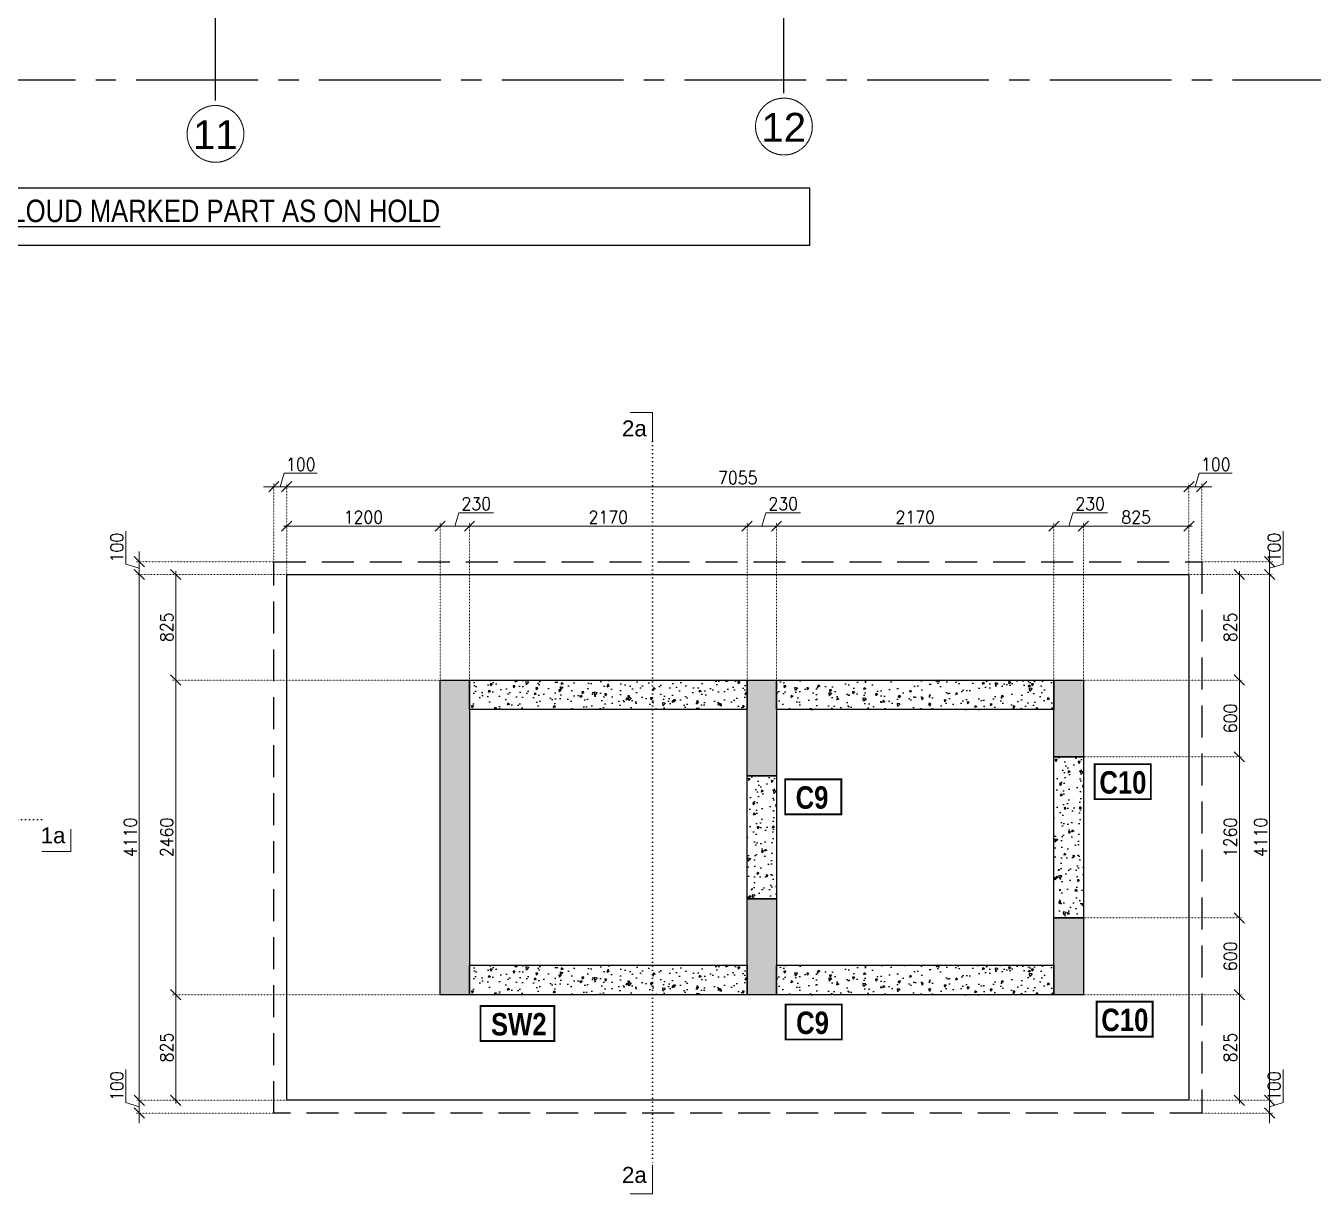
# Model space of a CAD drawing. Header units: millimetres. Extents: x 149548 to 2112824, y -1657616 to -1354760.
# Drawn here: x 1711686 to 1731822, y -1644326 to -1626058 of the extents above; entities that cross this region are included whole.
import ezdxf

# ---------------------------------------------------------------- set-up
doc = ezdxf.new("R2010")
doc.units = ezdxf.units.MM
doc.header["$MEASUREMENT"] = 0
doc.header["$PDMODE"] = 98
for name, pattern in [('ACAD_ISO02W100', [15, 12, -3]), ('CENTER2', [28.575, 19.05, -3.175, 3.175, -3.175]), ('DOT', [0.25, 0, -0.25]), ('HIDDEN', [0.375, 0.25, -0.125])]:
    doc.linetypes.add(name, pattern=pattern)
for name, color, linetype, lineweight in [('CENTER_LINE', 8, 'CENTER2', 25), ('GRID', 252, 'ACAD_ISO02W100', 9), ('s-dm', 171, 'Continuous', 15), ('SEC. MARK', 4, 'Continuous', 25), ('TXT', 255, 'Continuous', 5)]:
    doc.layers.add(name, color=color, linetype=linetype, lineweight=lineweight)
for name, color, linetype in [('Footing_ST', 241, 'Continuous'), ('Hatch', 8, 'Continuous'), ('Pcc_ST', 6, 'Continuous'), ('S-TEXT', 7, 'Continuous'), ('STR.COLUMN', 1, 'Continuous')]:
    doc.layers.add(name, color=color, linetype=linetype)
doc.styles.add('1-100', font='arial.ttf', dxfattribs={"height": 400})
doc.styles.add('ARIAL', font='arial.ttf')
doc.styles.add('G1-TEXT', font='ARIALN.TTF', dxfattribs={"height": 2})
doc.styles.add('G3-TEXT', font='ARIALNB.TTF', dxfattribs={"height": 3})
doc.styles.add('RS', font='romans.shx', dxfattribs={"width": 0.9})
doc.dimstyles.new('Maheboob', dxfattribs={"dimtxt": 100, "dimasz": 100, "dimexe": 0, "dimexo": 0, "dimgap": 50, "dimtad": 1, "dimdec": 0, "dimdsep": 46, "dimtxsty": 'RS', "dimblk": 'ME', "dimcen": 225, "dimdle": 25, "dimclrd": 256, "dimclre": 256, "dimclrt": 7, "dimadec": 1, "dimazin": 1, "dimtfac": 1, "dimtdec": 0, "dimtmove": 0, "dimatfit": 0, "dimldrblk": 'ME', "dimfxl": 1, "dimlwd": -1, "dimlwe": -1, "dimarcsym": 0})
pattern_1 = [(230, (-2239017.75, 1357451.6), (-358.630091, 31.376067), [37.5, -412.5]), (175, (-2239017.75, 1357451.6), (69.375667, -376.096067), [30, -330]), (280.4514445, (-2239047.64, 1357454.2), (-289.254423, -344.719995), [31.870096, -350.571056]), (226.1842, (-2239017.75, 1357351.6), (-533.620665, 82.75964), [56.25, -618.75]), (276.635635, (-2239062.2, 1357358.5), (-467.330973, -487.0593), [47.80517, -525.85688]), (171.184164, (-2239017.75, 1357351.6), (-467.33097, -487.0593), [45, -495]), (201, (-2239067.75, 1357376.6), (-298.453526, 201.309445), [37.5, -412.5]), (146, (-2239067.75, 1357376.6), (-121.657666, -362.575023), [30, -330]), (251.451445, (-2239092.63, 1357393.38), (-420.111188, -161.265576), [31.870095, -350.571056]), (217.5, (-2239017.75, 1357451.6), (-6.0799277, -166.446927), [0, -326, 0, -335, 0, -331.25]), (187.5, (-2239017.75, 1357451.6), (-131.534769, -197.205856), [0, -191, 0, -318.5, 0, -126.25]), (147.5, (-2238906.25, 1357451.6), (-266.911218, 11.277436), [0, -125, 0, -390, 0, -517.5]), (137.5, (-2238856.25, 1357451.6), (-291.593085, -50.052491), [0, -162.5, 0, -259, 0, -367.5])]
pattern_2 = [(230, (-2239017.75, 1361911.6), (-358.630091, 31.376067), [37.5, -412.5]), (175, (-2239017.75, 1361911.6), (69.375667, -376.096067), [30, -330]), (280.4514445, (-2239047.64, 1361914.2), (-289.254423, -344.719995), [31.870096, -350.571056]), (226.1842, (-2239017.75, 1361811.6), (-533.620665, 82.75964), [56.25, -618.75]), (276.635635, (-2239062.2, 1361818.5), (-467.330973, -487.0593), [47.80517, -525.85688]), (171.184164, (-2239017.75, 1361811.6), (-467.33097, -487.0593), [45, -495]), (201, (-2239067.75, 1361836.6), (-298.453526, 201.309445), [37.5, -412.5]), (146, (-2239067.75, 1361836.6), (-121.657666, -362.575023), [30, -330]), (251.451445, (-2239092.63, 1361853.38), (-420.111188, -161.265576), [31.870095, -350.571056]), (217.5, (-2239017.75, 1361911.6), (-6.0799277, -166.446927), [0, -326, 0, -335, 0, -331.25]), (187.5, (-2239017.75, 1361911.6), (-131.534769, -197.205856), [0, -191, 0, -318.5, 0, -126.25]), (147.5, (-2238906.25, 1361911.6), (-266.911218, 11.277436), [0, -125, 0, -390, 0, -517.5]), (137.5, (-2238856.25, 1361911.6), (-291.593085, -50.052491), [0, -162.5, 0, -259, 0, -367.5])]

# ---------------------------------------------------------------- blocks, each defined once
blk = doc.blocks.new('FIRST FLOOR COLUMNS')
at = {"layer": 'CENTER_LINE', "ltscale": 100}
for p, q in [((47115, -28013), (47115, 17778)), ((38225, -28128), (38225, 17663)), ((90326, -27810), (-4586, -27810))]:
    blk.add_line(p, q, dxfattribs=at)
at = {"layer": 'GRID', "ltscale": 0.3}
for centre in [(47115, -28535), (38225, -28650)]:
    blk.add_circle(centre, 444, dxfattribs=at)
at = {"layer": 'GRID', "ltscale": 0.3, "style": '1-100', "oblique": 0}
for s, p in [('12', (46763, -28772)), ('11', (37873, -28887))]:
    blk.add_text(s, height=450, rotation=0.0553, dxfattribs=at).set_placement(p)
blk = doc.blocks.new('_Oblique')
at = {"color": 0, "linetype": 'ByBlock', "lineweight": -2}
blk.add_line((-0.5, -0.5), (0.5, 0.5), dxfattribs=at)
blk = doc.blocks.new('*D2244')
at = {"layer": 'Defpoints', "color": 0}
for p in [(1714032, -1641207), (1718167, -1641207), (1715767, -1642857)]:
    blk.add_point(p, dxfattribs=at)
at = {"layer": 's-dm', "linetype": 'DOT'}
for p, q in [((1718167, -1641207), (1713982, -1641207)), ((1715767, -1642857), (1713982, -1642857))]:
    blk.add_line(p, q, dxfattribs=at)
at = {"layer": 's-dm'}
blk.add_line((1714032, -1642907), (1714032, -1641157), dxfattribs=at)
at = {"layer": 's-dm', "xscale": 160, "yscale": 160, "zscale": 160}
for p, rotation in [((1714032, -1641207), 90), ((1714032, -1642857), 270)]:
    blk.add_blockref('_Oblique', p, dxfattribs=dict(at, rotation=rotation))
at = {"layer": 's-dm', "color": 7, "insert": (1713892, -1642032), "char_height": 200, "attachment_point": 5, "rotation": 90, "style": 'RS'}
blk.add_mtext('825', dxfattribs=at)
blk = doc.blocks.new('ME')
at = {"layer": 's-dm', "color": 2, "ltscale": 50}
for p, q in [((0, -1.04), (0, 1.04)), ((-1.04, 0), (1.04, 0))]:
    blk.add_line(p, q, dxfattribs=at)
blk.add_lwpolyline([(0.74, 0.74), (-0.74, -0.74)], dxfattribs=at)
blk = doc.blocks.new('*D2245')
at = {"layer": 'Defpoints', "color": 0}
for p in [(1714032, -1636287), (1718167, -1636287), (1718167, -1641207)]:
    blk.add_point(p, dxfattribs=at)
at = {"layer": 's-dm', "linetype": 'DOT'}
for p, q in [((1718167, -1636287), (1713982, -1636287)), ((1718167, -1641207), (1713982, -1641207))]:
    blk.add_line(p, q, dxfattribs=at)
at = {"layer": 's-dm'}
blk.add_line((1714032, -1641257), (1714032, -1636237), dxfattribs=at)
at = {"layer": 's-dm', "xscale": 160, "yscale": 160, "zscale": 160}
for p, rotation in [((1714032, -1636287), 90), ((1714032, -1641207), 270)]:
    blk.add_blockref('_Oblique', p, dxfattribs=dict(at, rotation=rotation))
at = {"layer": 's-dm', "color": 7, "insert": (1713892, -1638747), "char_height": 200, "attachment_point": 5, "rotation": 90, "style": 'RS'}
blk.add_mtext('2460', dxfattribs=at)
blk = doc.blocks.new('*D2246')
at = {"layer": 'Defpoints', "color": 0}
for p in [(1714032, -1634637), (1715767, -1634637), (1718167, -1636287)]:
    blk.add_point(p, dxfattribs=at)
at = {"layer": 's-dm'}
blk.add_line((1714032, -1636337), (1714032, -1634587), dxfattribs=at)
at = {"layer": 's-dm', "linetype": 'DOT'}
for p, q in [((1715767, -1634637), (1713982, -1634637)), ((1718167, -1636287), (1713982, -1636287))]:
    blk.add_line(p, q, dxfattribs=at)
at = {"layer": 's-dm', "xscale": 160, "yscale": 160, "zscale": 160}
for p, rotation in [((1714032, -1634637), 90), ((1714032, -1636287), 270)]:
    blk.add_blockref('_Oblique', p, dxfattribs=dict(at, rotation=rotation))
at = {"layer": 's-dm', "color": 7, "insert": (1713892, -1635462), "char_height": 200, "attachment_point": 5, "rotation": 90, "style": 'RS'}
blk.add_mtext('825', dxfattribs=at)
blk = doc.blocks.new('*D2247')
at = {"layer": 'Defpoints', "color": 0}
for p in [(1715767, -1634637), (1713462, -1642857), (1715767, -1642857)]:
    blk.add_point(p, dxfattribs=at)
at = {"layer": 's-dm'}
blk.add_line((1713462, -1634587), (1713462, -1642907), dxfattribs=at)
at = {"layer": 's-dm', "linetype": 'DOT'}
for p, q in [((1715767, -1634637), (1713412, -1634637)), ((1715767, -1642857), (1713412, -1642857))]:
    blk.add_line(p, q, dxfattribs=at)
at = {"layer": 's-dm', "xscale": 160, "yscale": 160, "zscale": 160}
for p, rotation in [((1713462, -1634637), 90), ((1713462, -1642857), 270)]:
    blk.add_blockref('_Oblique', p, dxfattribs=dict(at, rotation=rotation))
at = {"layer": 's-dm', "color": 7, "insert": (1713322, -1638747), "char_height": 200, "attachment_point": 5, "rotation": 90, "style": 'RS'}
blk.add_mtext('4110', dxfattribs=at)
blk = doc.blocks.new('*D2248')
at = {"layer": 'Defpoints', "color": 0}
for p in [(1713462, -1634437), (1715567, -1634437), (1715767, -1634637)]:
    blk.add_point(p, dxfattribs=at)
at = {"layer": 's-dm'}
for p, q in [((1713252, -1633958), (1713252, -1634474)), ((1713462, -1634437), (1713462, -1634277)), ((1713252, -1634474), (1713462, -1634537)), ((1713462, -1634637), (1713462, -1634437)), ((1713462, -1634637), (1713462, -1634797))]:
    blk.add_line(p, q, dxfattribs=at)
at = {"layer": 's-dm', "linetype": 'DOT'}
for p, q in [((1715567, -1634437), (1713412, -1634437)), ((1715767, -1634637), (1713412, -1634637))]:
    blk.add_line(p, q, dxfattribs=at)
at = {"layer": 's-dm', "xscale": 160, "yscale": 160, "zscale": 160}
for p, rotation in [((1713462, -1634437), 270), ((1713462, -1634637), 90)]:
    blk.add_blockref('_Oblique', p, dxfattribs=dict(at, rotation=rotation))
at = {"layer": 's-dm', "color": 7, "insert": (1713112, -1634216), "char_height": 200, "attachment_point": 5, "rotation": 90, "style": 'RS'}
blk.add_mtext('100', dxfattribs=at)
blk = doc.blocks.new('*D2249')
at = {"layer": 'Defpoints', "color": 0}
for p in [(1718167, -1633881), (1715767, -1634637), (1718167, -1636287)]:
    blk.add_point(p, dxfattribs=at)
at = {"layer": 's-dm'}
blk.add_line((1715717, -1633881), (1718217, -1633881), dxfattribs=at)
at = {"layer": 's-dm', "linetype": 'DOT'}
for p, q in [((1715767, -1634637), (1715767, -1633831)), ((1718167, -1636287), (1718167, -1633831))]:
    blk.add_line(p, q, dxfattribs=at)
at = {"layer": 's-dm', "xscale": 160, "yscale": 160, "zscale": 160, "rotation": 180}
blk.add_blockref('_Oblique', (1715767, -1633881), dxfattribs=at)
at = {"layer": 's-dm', "xscale": 160, "yscale": 160, "zscale": 160}
blk.add_blockref('_Oblique', (1718167, -1633881), dxfattribs=at)
at = {"layer": 's-dm', "color": 7, "insert": (1716967, -1633741), "char_height": 200, "attachment_point": 5, "style": 'RS'}
blk.add_mtext('1200', dxfattribs=at)
blk = doc.blocks.new('*D2250')
at = {"layer": 'Defpoints', "color": 0}
for p in [(1718627, -1633881), (1718167, -1636287), (1718627, -1636287)]:
    blk.add_point(p, dxfattribs=at)
at = {"layer": 's-dm'}
for p, q in [((1718460, -1633671), (1718397, -1633881)), ((1719003, -1633671), (1718460, -1633671)), ((1718167, -1633881), (1718007, -1633881)), ((1718167, -1633881), (1718627, -1633881)), ((1718627, -1633881), (1718787, -1633881))]:
    blk.add_line(p, q, dxfattribs=at)
at = {"layer": 's-dm', "linetype": 'DOT'}
for p, q in [((1718167, -1636287), (1718167, -1633831)), ((1718627, -1636287), (1718627, -1633831))]:
    blk.add_line(p, q, dxfattribs=at)
at = {"layer": 's-dm', "xscale": 160, "yscale": 160, "zscale": 160}
blk.add_blockref('_Oblique', (1718167, -1633881), dxfattribs=at)
at = {"layer": 's-dm', "xscale": 160, "yscale": 160, "zscale": 160, "rotation": 180}
blk.add_blockref('_Oblique', (1718627, -1633881), dxfattribs=at)
at = {"layer": 's-dm', "color": 7, "insert": (1718732, -1633531), "char_height": 200, "attachment_point": 5, "style": 'RS'}
blk.add_mtext('230', dxfattribs=at)
blk = doc.blocks.new('*D2251')
at = {"layer": 'Defpoints', "color": 0}
for p in [(1722967, -1633881), (1718627, -1636287), (1722967, -1636287)]:
    blk.add_point(p, dxfattribs=at)
at = {"layer": 's-dm'}
blk.add_line((1718577, -1633881), (1723017, -1633881), dxfattribs=at)
at = {"layer": 's-dm', "linetype": 'DOT'}
for p, q in [((1718627, -1636287), (1718627, -1633831)), ((1722967, -1636287), (1722967, -1633831))]:
    blk.add_line(p, q, dxfattribs=at)
at = {"layer": 's-dm', "xscale": 160, "yscale": 160, "zscale": 160, "rotation": 180}
blk.add_blockref('_Oblique', (1718627, -1633881), dxfattribs=at)
at = {"layer": 's-dm', "xscale": 160, "yscale": 160, "zscale": 160}
blk.add_blockref('_Oblique', (1722967, -1633881), dxfattribs=at)
at = {"layer": 's-dm', "color": 7, "insert": (1720797, -1633741), "char_height": 200, "attachment_point": 5, "style": 'RS'}
blk.add_mtext('2170', dxfattribs=at)
blk = doc.blocks.new('*D2252')
at = {"layer": 'Defpoints', "color": 0}
for p in [(1723427, -1633881), (1722967, -1636287), (1723427, -1636287)]:
    blk.add_point(p, dxfattribs=at)
at = {"layer": 's-dm'}
for p, q in [((1723260, -1633671), (1723197, -1633881)), ((1723803, -1633671), (1723260, -1633671)), ((1722967, -1633881), (1722807, -1633881)), ((1722967, -1633881), (1723427, -1633881)), ((1723427, -1633881), (1723587, -1633881))]:
    blk.add_line(p, q, dxfattribs=at)
at = {"layer": 's-dm', "linetype": 'DOT'}
for p, q in [((1722967, -1636287), (1722967, -1633831)), ((1723427, -1636287), (1723427, -1633831))]:
    blk.add_line(p, q, dxfattribs=at)
at = {"layer": 's-dm', "xscale": 160, "yscale": 160, "zscale": 160}
blk.add_blockref('_Oblique', (1722967, -1633881), dxfattribs=at)
at = {"layer": 's-dm', "xscale": 160, "yscale": 160, "zscale": 160, "rotation": 180}
blk.add_blockref('_Oblique', (1723427, -1633881), dxfattribs=at)
at = {"layer": 's-dm', "color": 7, "insert": (1723532, -1633531), "char_height": 200, "attachment_point": 5, "style": 'RS'}
blk.add_mtext('230', dxfattribs=at)
blk = doc.blocks.new('*D2253')
at = {"layer": 'Defpoints', "color": 0}
for p in [(1727767, -1633881), (1723427, -1636287), (1727767, -1636287)]:
    blk.add_point(p, dxfattribs=at)
at = {"layer": 's-dm'}
blk.add_line((1723377, -1633881), (1727817, -1633881), dxfattribs=at)
at = {"layer": 's-dm', "linetype": 'DOT'}
for p, q in [((1723427, -1636287), (1723427, -1633831)), ((1727767, -1636287), (1727767, -1633831))]:
    blk.add_line(p, q, dxfattribs=at)
at = {"layer": 's-dm', "xscale": 160, "yscale": 160, "zscale": 160, "rotation": 180}
blk.add_blockref('_Oblique', (1723427, -1633881), dxfattribs=at)
at = {"layer": 's-dm', "xscale": 160, "yscale": 160, "zscale": 160}
blk.add_blockref('_Oblique', (1727767, -1633881), dxfattribs=at)
at = {"layer": 's-dm', "color": 7, "insert": (1725597, -1633741), "char_height": 200, "attachment_point": 5, "style": 'RS'}
blk.add_mtext('2170', dxfattribs=at)
blk = doc.blocks.new('*D2254')
at = {"layer": 'Defpoints', "color": 0}
for p in [(1728227, -1633881), (1727767, -1636287), (1728227, -1636287)]:
    blk.add_point(p, dxfattribs=at)
at = {"layer": 's-dm'}
for p, q in [((1728060, -1633671), (1727997, -1633881)), ((1728603, -1633671), (1728060, -1633671)), ((1727767, -1633881), (1727607, -1633881)), ((1727767, -1633881), (1728227, -1633881)), ((1728227, -1633881), (1728387, -1633881))]:
    blk.add_line(p, q, dxfattribs=at)
at = {"layer": 's-dm', "linetype": 'DOT'}
for p, q in [((1727767, -1636287), (1727767, -1633831)), ((1728227, -1636287), (1728227, -1633831))]:
    blk.add_line(p, q, dxfattribs=at)
at = {"layer": 's-dm', "xscale": 160, "yscale": 160, "zscale": 160}
blk.add_blockref('_Oblique', (1727767, -1633881), dxfattribs=at)
at = {"layer": 's-dm', "xscale": 160, "yscale": 160, "zscale": 160, "rotation": 180}
blk.add_blockref('_Oblique', (1728227, -1633881), dxfattribs=at)
at = {"layer": 's-dm', "color": 7, "insert": (1728332, -1633531), "char_height": 200, "attachment_point": 5, "style": 'RS'}
blk.add_mtext('230', dxfattribs=at)
blk = doc.blocks.new('*D2255')
at = {"layer": 'Defpoints', "color": 0}
for p in [(1729877, -1633881), (1729877, -1634637), (1728227, -1636287)]:
    blk.add_point(p, dxfattribs=at)
at = {"layer": 's-dm'}
blk.add_line((1728177, -1633881), (1729927, -1633881), dxfattribs=at)
at = {"layer": 's-dm', "linetype": 'DOT'}
for p, q in [((1728227, -1636287), (1728227, -1633831)), ((1729877, -1634637), (1729877, -1633831))]:
    blk.add_line(p, q, dxfattribs=at)
at = {"layer": 's-dm', "xscale": 160, "yscale": 160, "zscale": 160, "rotation": 180}
blk.add_blockref('_Oblique', (1728227, -1633881), dxfattribs=at)
at = {"layer": 's-dm', "xscale": 160, "yscale": 160, "zscale": 160}
blk.add_blockref('_Oblique', (1729877, -1633881), dxfattribs=at)
at = {"layer": 's-dm', "color": 7, "insert": (1729052, -1633741), "char_height": 200, "attachment_point": 5, "style": 'RS'}
blk.add_mtext('825', dxfattribs=at)
blk = doc.blocks.new('*D2256')
at = {"layer": 'Defpoints', "color": 0}
for p in [(1715767, -1633264), (1715567, -1634437), (1715767, -1634637)]:
    blk.add_point(p, dxfattribs=at)
at = {"layer": 's-dm'}
for p, q in [((1715730, -1633054), (1715667, -1633264)), ((1716246, -1633054), (1715730, -1633054)), ((1715567, -1633264), (1715407, -1633264)), ((1715567, -1633264), (1715767, -1633264)), ((1715767, -1633264), (1715927, -1633264))]:
    blk.add_line(p, q, dxfattribs=at)
at = {"layer": 's-dm', "linetype": 'DOT'}
for p, q in [((1715567, -1634437), (1715567, -1633214)), ((1715767, -1634637), (1715767, -1633214))]:
    blk.add_line(p, q, dxfattribs=at)
at = {"layer": 's-dm', "xscale": 160, "yscale": 160, "zscale": 160}
blk.add_blockref('_Oblique', (1715567, -1633264), dxfattribs=at)
at = {"layer": 's-dm', "xscale": 160, "yscale": 160, "zscale": 160, "rotation": 180}
blk.add_blockref('_Oblique', (1715767, -1633264), dxfattribs=at)
at = {"layer": 's-dm', "color": 7, "insert": (1715988, -1632914), "char_height": 200, "attachment_point": 5, "style": 'RS'}
blk.add_mtext('100', dxfattribs=at)
blk = doc.blocks.new('*D2257')
at = {"layer": 'Defpoints', "color": 0}
for p in [(1729877, -1633264), (1715767, -1634637), (1729877, -1634637)]:
    blk.add_point(p, dxfattribs=at)
at = {"layer": 's-dm'}
blk.add_line((1715717, -1633264), (1729927, -1633264), dxfattribs=at)
at = {"layer": 's-dm', "linetype": 'DOT'}
for p, q in [((1715767, -1634637), (1715767, -1633214)), ((1729877, -1634637), (1729877, -1633214))]:
    blk.add_line(p, q, dxfattribs=at)
at = {"layer": 's-dm', "xscale": 160, "yscale": 160, "zscale": 160, "rotation": 180}
blk.add_blockref('_Oblique', (1715767, -1633264), dxfattribs=at)
at = {"layer": 's-dm', "xscale": 160, "yscale": 160, "zscale": 160}
blk.add_blockref('_Oblique', (1729877, -1633264), dxfattribs=at)
at = {"layer": 's-dm', "color": 7, "insert": (1722822, -1633124), "char_height": 200, "attachment_point": 5, "style": 'RS'}
blk.add_mtext('7055', dxfattribs=at)
blk = doc.blocks.new('*D2258')
at = {"layer": 'Defpoints', "color": 0}
for p in [(1730077, -1633264), (1730077, -1634437), (1729877, -1634637)]:
    blk.add_point(p, dxfattribs=at)
at = {"layer": 's-dm'}
for p, q in [((1730040, -1633054), (1729977, -1633264)), ((1730556, -1633054), (1730040, -1633054)), ((1729877, -1633264), (1729717, -1633264)), ((1729877, -1633264), (1730077, -1633264)), ((1730077, -1633264), (1730237, -1633264))]:
    blk.add_line(p, q, dxfattribs=at)
at = {"layer": 's-dm', "linetype": 'DOT'}
for p, q in [((1729877, -1634637), (1729877, -1633214)), ((1730077, -1634437), (1730077, -1633214))]:
    blk.add_line(p, q, dxfattribs=at)
at = {"layer": 's-dm', "xscale": 160, "yscale": 160, "zscale": 160}
blk.add_blockref('_Oblique', (1729877, -1633264), dxfattribs=at)
at = {"layer": 's-dm', "xscale": 160, "yscale": 160, "zscale": 160, "rotation": 180}
blk.add_blockref('_Oblique', (1730077, -1633264), dxfattribs=at)
at = {"layer": 's-dm', "color": 7, "insert": (1730298, -1632914), "char_height": 200, "attachment_point": 5, "style": 'RS'}
blk.add_mtext('100', dxfattribs=at)
blk = doc.blocks.new('*D2259')
at = {"layer": 'Defpoints', "color": 0}
for p in [(1728227, -1641207), (1730666, -1641207), (1729877, -1642857)]:
    blk.add_point(p, dxfattribs=at)
at = {"layer": 's-dm', "linetype": 'DOT'}
for p, q in [((1728227, -1641207), (1730716, -1641207)), ((1729877, -1642857), (1730716, -1642857))]:
    blk.add_line(p, q, dxfattribs=at)
at = {"layer": 's-dm'}
blk.add_line((1730666, -1642907), (1730666, -1641157), dxfattribs=at)
at = {"layer": 's-dm', "xscale": 160, "yscale": 160, "zscale": 160}
for p, rotation in [((1730666, -1641207), 90), ((1730666, -1642857), 270)]:
    blk.add_blockref('_Oblique', p, dxfattribs=dict(at, rotation=rotation))
at = {"layer": 's-dm', "color": 7, "insert": (1730526, -1642032), "char_height": 200, "attachment_point": 5, "rotation": 90, "style": 'RS'}
blk.add_mtext('825', dxfattribs=at)
blk = doc.blocks.new('*D2260')
at = {"layer": 'Defpoints', "color": 0}
for p in [(1728227, -1640007), (1730666, -1640007), (1728227, -1641207)]:
    blk.add_point(p, dxfattribs=at)
at = {"layer": 's-dm', "linetype": 'DOT'}
for p, q in [((1728227, -1640007), (1730716, -1640007)), ((1728227, -1641207), (1730716, -1641207))]:
    blk.add_line(p, q, dxfattribs=at)
at = {"layer": 's-dm'}
blk.add_line((1730666, -1641257), (1730666, -1639957), dxfattribs=at)
at = {"layer": 's-dm', "xscale": 160, "yscale": 160, "zscale": 160}
for p, rotation in [((1730666, -1640007), 90), ((1730666, -1641207), 270)]:
    blk.add_blockref('_Oblique', p, dxfattribs=dict(at, rotation=rotation))
at = {"layer": 's-dm', "color": 7, "insert": (1730526, -1640607), "char_height": 200, "attachment_point": 5, "rotation": 90, "style": 'RS'}
blk.add_mtext('600', dxfattribs=at)
blk = doc.blocks.new('*D2261')
at = {"layer": 'Defpoints', "color": 0}
for p in [(1728227, -1637487), (1730666, -1637487), (1728227, -1640007)]:
    blk.add_point(p, dxfattribs=at)
at = {"layer": 's-dm', "linetype": 'DOT'}
for p, q in [((1728227, -1637487), (1730716, -1637487)), ((1728227, -1640007), (1730716, -1640007))]:
    blk.add_line(p, q, dxfattribs=at)
at = {"layer": 's-dm'}
blk.add_line((1730666, -1640057), (1730666, -1637437), dxfattribs=at)
at = {"layer": 's-dm', "xscale": 160, "yscale": 160, "zscale": 160}
for p, rotation in [((1730666, -1637487), 90), ((1730666, -1640007), 270)]:
    blk.add_blockref('_Oblique', p, dxfattribs=dict(at, rotation=rotation))
at = {"layer": 's-dm', "color": 7, "insert": (1730526, -1638747), "char_height": 200, "attachment_point": 5, "rotation": 90, "style": 'RS'}
blk.add_mtext('1260', dxfattribs=at)
blk = doc.blocks.new('*D2262')
at = {"layer": 'Defpoints', "color": 0}
for p in [(1728227, -1636287), (1730666, -1636287), (1728227, -1637487)]:
    blk.add_point(p, dxfattribs=at)
at = {"layer": 's-dm', "linetype": 'DOT'}
for p, q in [((1728227, -1636287), (1730716, -1636287)), ((1728227, -1637487), (1730716, -1637487))]:
    blk.add_line(p, q, dxfattribs=at)
at = {"layer": 's-dm'}
blk.add_line((1730666, -1637537), (1730666, -1636237), dxfattribs=at)
at = {"layer": 's-dm', "xscale": 160, "yscale": 160, "zscale": 160}
for p, rotation in [((1730666, -1636287), 90), ((1730666, -1637487), 270)]:
    blk.add_blockref('_Oblique', p, dxfattribs=dict(at, rotation=rotation))
at = {"layer": 's-dm', "color": 7, "insert": (1730526, -1636887), "char_height": 200, "attachment_point": 5, "rotation": 90, "style": 'RS'}
blk.add_mtext('600', dxfattribs=at)
blk = doc.blocks.new('*D2263')
at = {"layer": 'Defpoints', "color": 0}
for p in [(1729877, -1634637), (1730666, -1634637), (1728227, -1636287)]:
    blk.add_point(p, dxfattribs=at)
at = {"layer": 's-dm'}
blk.add_line((1730666, -1636337), (1730666, -1634587), dxfattribs=at)
at = {"layer": 's-dm', "linetype": 'DOT'}
for p, q in [((1729877, -1634637), (1730716, -1634637)), ((1728227, -1636287), (1730716, -1636287))]:
    blk.add_line(p, q, dxfattribs=at)
at = {"layer": 's-dm', "xscale": 160, "yscale": 160, "zscale": 160}
for p, rotation in [((1730666, -1634637), 90), ((1730666, -1636287), 270)]:
    blk.add_blockref('_Oblique', p, dxfattribs=dict(at, rotation=rotation))
at = {"layer": 's-dm', "color": 7, "insert": (1730526, -1635462), "char_height": 200, "attachment_point": 5, "rotation": 90, "style": 'RS'}
blk.add_mtext('825', dxfattribs=at)
blk = doc.blocks.new('*D2264')
at = {"layer": 'Defpoints', "color": 0}
for p in [(1729877, -1642857), (1731140, -1642857), (1730077, -1643057)]:
    blk.add_point(p, dxfattribs=at)
at = {"layer": 's-dm'}
for p, q in [((1731350, -1642378), (1731350, -1642894)), ((1731140, -1642857), (1731140, -1642697)), ((1731140, -1643057), (1731140, -1642857)), ((1731350, -1642894), (1731140, -1642957)), ((1731140, -1643057), (1731140, -1643217))]:
    blk.add_line(p, q, dxfattribs=at)
at = {"layer": 's-dm', "linetype": 'DOT'}
for p, q in [((1729877, -1642857), (1731190, -1642857)), ((1730077, -1643057), (1731190, -1643057))]:
    blk.add_line(p, q, dxfattribs=at)
at = {"layer": 's-dm', "xscale": 160, "yscale": 160, "zscale": 160}
for p, rotation in [((1731140, -1642857), 270), ((1731140, -1643057), 90)]:
    blk.add_blockref('_Oblique', p, dxfattribs=dict(at, rotation=rotation))
at = {"layer": 's-dm', "color": 7, "insert": (1731210, -1642636), "char_height": 200, "attachment_point": 5, "rotation": 90, "style": 'RS'}
blk.add_mtext('100', dxfattribs=at)
blk = doc.blocks.new('*D2265')
at = {"layer": 'Defpoints', "color": 0}
for p in [(1729877, -1634637), (1731140, -1634637), (1729877, -1642857)]:
    blk.add_point(p, dxfattribs=at)
at = {"layer": 's-dm'}
blk.add_line((1731140, -1642907), (1731140, -1634587), dxfattribs=at)
at = {"layer": 's-dm', "linetype": 'DOT'}
for p, q in [((1729877, -1634637), (1731190, -1634637)), ((1729877, -1642857), (1731190, -1642857))]:
    blk.add_line(p, q, dxfattribs=at)
at = {"layer": 's-dm', "xscale": 160, "yscale": 160, "zscale": 160}
for p, rotation in [((1731140, -1634637), 90), ((1731140, -1642857), 270)]:
    blk.add_blockref('_Oblique', p, dxfattribs=dict(at, rotation=rotation))
at = {"layer": 's-dm', "color": 7, "insert": (1731000, -1638747), "char_height": 200, "attachment_point": 5, "rotation": 90, "style": 'RS'}
blk.add_mtext('4110', dxfattribs=at)
blk = doc.blocks.new('*D2266')
at = {"layer": 'Defpoints', "color": 0}
for p in [(1730077, -1634437), (1731140, -1634437), (1729877, -1634637)]:
    blk.add_point(p, dxfattribs=at)
at = {"layer": 's-dm'}
for p, q in [((1731350, -1633958), (1731350, -1634474)), ((1731140, -1634437), (1731140, -1634277)), ((1731140, -1634637), (1731140, -1634437)), ((1731350, -1634474), (1731140, -1634537)), ((1731140, -1634637), (1731140, -1634797))]:
    blk.add_line(p, q, dxfattribs=at)
at = {"layer": 's-dm', "linetype": 'DOT'}
for p, q in [((1730077, -1634437), (1731190, -1634437)), ((1729877, -1634637), (1731190, -1634637))]:
    blk.add_line(p, q, dxfattribs=at)
at = {"layer": 's-dm', "xscale": 160, "yscale": 160, "zscale": 160}
for p, rotation in [((1731140, -1634437), 270), ((1731140, -1634637), 90)]:
    blk.add_blockref('_Oblique', p, dxfattribs=dict(at, rotation=rotation))
at = {"layer": 's-dm', "color": 7, "insert": (1731210, -1634216), "char_height": 200, "attachment_point": 5, "rotation": 90, "style": 'RS'}
blk.add_mtext('100', dxfattribs=at)
blk = doc.blocks.new('*D2483')
at = {"layer": 'Defpoints', "color": 0}
for p in [(1715767, -1642857), (1713462, -1643057), (1715567, -1643057)]:
    blk.add_point(p, dxfattribs=at)
at = {"layer": 's-dm'}
for p, q in [((1713252, -1642378), (1713252, -1642894)), ((1713462, -1642857), (1713462, -1642697)), ((1713252, -1642894), (1713462, -1642957)), ((1713462, -1642857), (1713462, -1643057)), ((1713462, -1643057), (1713462, -1643217))]:
    blk.add_line(p, q, dxfattribs=at)
at = {"layer": 's-dm', "linetype": 'DOT'}
for p, q in [((1715767, -1642857), (1713412, -1642857)), ((1715567, -1643057), (1713412, -1643057))]:
    blk.add_line(p, q, dxfattribs=at)
at = {"layer": 's-dm', "xscale": 160, "yscale": 160, "zscale": 160}
for p, rotation in [((1713462, -1642857), 270), ((1713462, -1643057), 90)]:
    blk.add_blockref('_Oblique', p, dxfattribs=dict(at, rotation=rotation))
at = {"layer": 's-dm', "color": 7, "insert": (1713112, -1642636), "char_height": 200, "attachment_point": 5, "rotation": 90, "style": 'RS'}
blk.add_mtext('100', dxfattribs=at)

msp = doc.modelspace()

# ---------------------------------------------------------------- hatches: boundary and pattern name
at = {"layer": 'Hatch'}
h = msp.add_hatch(dxfattribs=at)
h.set_pattern_fill('AR-CONC', color=256, scale=50, angle=180)
h.set_pattern_definition(pattern_2)
h.paths.add_polyline_path([(1718627.3, -1636287), (1722967.3, -1636287), (1722967.3, -1636747), (1718627.3, -1636747)])
h = msp.add_hatch(dxfattribs=at)
h.set_pattern_fill('AR-CONC', color=256, scale=50, angle=180)
h.set_pattern_definition(pattern_2)
h.paths.add_polyline_path([(1723427.3, -1636287), (1727767.3, -1636287), (1727767.3, -1636747), (1723427.3, -1636747)])
h = msp.add_hatch(dxfattribs=at)
h.set_pattern_fill('AR-CONC', color=256, scale=50, angle=180)
h.set_pattern_definition([(230, (-2234217.75, 1357751.6), (-358.630091, 31.376067), [37.5, -412.5]), (175, (-2234217.75, 1357751.6), (69.375667, -376.096067), [30, -330]), (280.4514445, (-2234247.64, 1357754.2), (-289.254423, -344.719995), [31.870096, -350.571056]), (226.1842, (-2234217.75, 1357651.6), (-533.620665, 82.75964), [56.25, -618.75]), (276.635635, (-2234262.2, 1357658.5), (-467.330973, -487.0593), [47.80517, -525.85688]), (171.184164, (-2234217.75, 1357651.6), (-467.33097, -487.0593), [45, -495]), (201, (-2234267.75, 1357676.6), (-298.453526, 201.309445), [37.5, -412.5]), (146, (-2234267.75, 1357676.6), (-121.657666, -362.575023), [30, -330]), (251.451445, (-2234292.63, 1357693.38), (-420.111188, -161.265576), [31.870095, -350.571056]), (217.5, (-2234217.75, 1357751.6), (-6.0799277, -166.446927), [0, -326, 0, -335, 0, -331.25]), (187.5, (-2234217.75, 1357751.6), (-131.534769, -197.205856), [0, -191, 0, -318.5, 0, -126.25]), (147.5, (-2234106.25, 1357751.6), (-266.911218, 11.277436), [0, -125, 0, -390, 0, -517.5]), (137.5, (-2234056.25, 1357751.6), (-291.593085, -50.052491), [0, -162.5, 0, -259, 0, -367.5])])
h.paths.add_polyline_path([(1727767.3, -1637487), (1728227.3, -1637487), (1728227.3, -1640007), (1727767.3, -1640007)])
h = msp.add_hatch(dxfattribs=at)
h.set_pattern_fill('AR-CONC', color=256, scale=50, angle=180)
h.set_pattern_definition(pattern_1)
h.paths.add_polyline_path([(1722967.3, -1637787), (1723427.3, -1637787), (1723427.3, -1639707), (1722967.3, -1639707)])
h = msp.add_hatch(dxfattribs=at)
h.set_pattern_fill('AR-CONC', color=256, scale=50, angle=180)
h.set_pattern_definition(pattern_1)
h.paths.add_polyline_path([(1718627.3, -1640747), (1722967.3, -1640747), (1722967.3, -1641207), (1718627.3, -1641207)])
h = msp.add_hatch(dxfattribs=at)
h.set_pattern_fill('AR-CONC', color=256, scale=50, angle=180)
h.set_pattern_definition(pattern_1)
h.paths.add_polyline_path([(1723427.3, -1640747), (1727767.3, -1640747), (1727767.3, -1641207), (1723427.3, -1641207)])
at = {"layer": 'STR.COLUMN', "transparency": 33554687}
h = msp.add_hatch(color=256, dxfattribs=at)
h.dxf.hatch_style = 1
h.paths.add_polyline_path([(1718167.3, -1636287), (1718167.3, -1641207), (1718627.3, -1641207), (1718627.3, -1636287)])
h = msp.add_hatch(color=256, dxfattribs=at)
h.dxf.hatch_style = 1
h.paths.add_polyline_path([(1722967.3, -1637787), (1723427.3, -1637787), (1723427.3, -1636287), (1722967.3, -1636287)])
h = msp.add_hatch(color=256, dxfattribs=at)
h.dxf.hatch_style = 1
h.paths.add_polyline_path([(1727767.3, -1637487), (1728227.3, -1637487), (1728227.3, -1636287), (1727767.3, -1636287)])
h = msp.add_hatch(color=256, dxfattribs=at)
h.dxf.hatch_style = 1
h.paths.add_polyline_path([(1722967.3, -1641207), (1723427.3, -1641207), (1723427.3, -1639707), (1722967.3, -1639707)])
h = msp.add_hatch(color=256, dxfattribs=at)
h.dxf.hatch_style = 1
h.paths.add_polyline_path([(1727767.3, -1641207), (1728227.3, -1641207), (1728227.3, -1640007), (1727767.3, -1640007)])

# ---------------------------------------------------------------- linework, layer by layer
at = {"color": 101, "const_width": 29.5}
for points in [[(1728403.1, -1638148.8), (1728403.1, -1637601.6), (1729281.7, -1637601.6), (1729281.7, -1638148.8)], [(1723562.7, -1638385.1), (1723562.7, -1637837.9), (1724441.3, -1637837.9), (1724441.3, -1638385.1)], [(1718798, -1641930.2), (1718798, -1641383), (1719951.7, -1641383), (1719951.7, -1641930.2)], [(1723570.3, -1641907.5), (1723570.3, -1641360.3), (1724448.9, -1641360.3), (1724448.9, -1641907.5)], [(1728433.4, -1641862.1), (1728433.4, -1641314.8), (1729312, -1641314.8), (1729312, -1641862.1)]]:
    msp.add_lwpolyline(points, close=True, dxfattribs=at)
at = {"layer": 'Footing_ST'}
msp.add_lwpolyline([(1715767.3, -1634637), (1729877.3, -1634637), (1729877.3, -1642857), (1715767.3, -1642857)], close=True, dxfattribs=at)
at = {"layer": 'Pcc_ST', "linetype": 'HIDDEN', "ltscale": 2000}
msp.add_lwpolyline([(1715567.3, -1634437), (1730077.3, -1634437), (1730077.3, -1643057), (1715567.3, -1643057), (1715567.3, -1634437)], dxfattribs=at)
at = {"layer": 'S-TEXT', "color": 7}
msp.add_lwpolyline([(1703678.9, -1628593.6), (1723944.5, -1628593.6), (1723944.5, -1629493.1), (1703678.9, -1629493.1)], close=True, dxfattribs=at)
at = {"layer": 'SEC. MARK', "linetype": 'DOT', "ltscale": 250}
for p, q in [((1721490.4, -1632559.1), (1721490.4, -1643861.2)), ((1711935, -1638467), (1700503.7, -1638467))]:
    msp.add_line(p, q, dxfattribs=at)
at = {"layer": 'SEC. MARK', "const_width": 16.2}
for points in [[(1721138.6, -1632102.4), (1721490.4, -1632102.4), (1721490.4, -1632559.1)], [(1712391.8, -1638615.2), (1712391.8, -1638967), (1711935, -1638967)], [(1721138.6, -1644317.9), (1721490.4, -1644317.9), (1721490.4, -1643861.2)]]:
    msp.add_lwpolyline(points, dxfattribs=at)
at = {"layer": 'STR.COLUMN', "color": 5}
for points in [[(1718167.3, -1636287), (1718627.3, -1636287), (1718627.3, -1641207), (1718167.3, -1641207), (1718167.3, -1636287)], [(1722967.3, -1636287), (1723427.3, -1636287), (1723427.3, -1637787), (1722967.3, -1637787), (1722967.3, -1636287)], [(1727767.3, -1636287), (1728227.3, -1636287), (1728227.3, -1637487), (1727767.3, -1637487), (1727767.3, -1636287)], [(1722967.3, -1639707), (1723427.3, -1639707), (1723427.3, -1641207), (1722967.3, -1641207), (1722967.3, -1639707)], [(1727767.3, -1640007), (1728227.3, -1640007), (1728227.3, -1641207), (1727767.3, -1641207), (1727767.3, -1640007)]]:
    msp.add_lwpolyline(points, dxfattribs=at)
at = {"layer": 'STR.COLUMN', "color": 6}
for points in [[(1718627.3, -1636287), (1722967.3, -1636287), (1722967.3, -1636747), (1718627.3, -1636747)], [(1723427.3, -1636287), (1727767.3, -1636287), (1727767.3, -1636747), (1723427.3, -1636747)], [(1727767.3, -1637487), (1728227.3, -1637487), (1728227.3, -1640007), (1727767.3, -1640007)], [(1722967.3, -1637787), (1723427.3, -1637787), (1723427.3, -1639707), (1722967.3, -1639707)], [(1718627.3, -1640747), (1722967.3, -1640747), (1722967.3, -1641207), (1718627.3, -1641207)], [(1723427.3, -1640747), (1727767.3, -1640747), (1727767.3, -1641207), (1723427.3, -1641207)]]:
    msp.add_lwpolyline(points, close=True, dxfattribs=at)

# ---------------------------------------------------------------- block references
at = {"layer": 'GRID'}
msp.add_blockref('FIRST FLOOR COLUMNS', (1676429, -1599098.5), dxfattribs=at)

# ---------------------------------------------------------------- texts
at = {"layer": 'S-TEXT', "color": 6, "style": 'G1-TEXT'}
msp.add_text('%%U*IMP. NOTE : PLEASE CONSIDER THE CLOUD MARKED PART AS ON HOLD', height=350, dxfattribs=at).set_placement((1703822, -1629126.6))
at = {"layer": 'SEC. MARK', "style": 'ARIAL'}
for s, p in [('2a', (1721010.7, -1632477.6)), ('1a', (1711919.5, -1638839.5)), ('2a', (1721010.7, -1644148.9))]:
    msp.add_text(s, height=250, dxfattribs=at).set_placement(p)
at = {"layer": 'TXT', "style": 'G3-TEXT'}
for s, p in [('C10', (1728477.4, -1638062)), ('C9', (1723727.5, -1638298.3)), ('C10', (1728507.7, -1641775.2)), ('SW2', (1718962.8, -1641843.4)), ('C9', (1723735.1, -1641820.7))]:
    msp.add_text(s, height=350, dxfattribs=at).set_placement(p)

# ---------------------------------------------------------------- dimensions: what is measured, and where the dimension line sits
at = {"layer": 's-dm'}
for base, p1, p2, override, picture, middle in [((1715767.3, -1633263.8), (1715567.3, -1634437), (1715767.3, -1634637), {"dimscale": 2, "dimasz": 80, "dimexe": 25, "dimgap": 20, "dimlfac": 0.5, "dimtxsty": 'RS', "dimblk1": 'Oblique', "dimblk2": 'Oblique', "dimsah": 1, "dimtmove": 1, "dimldrblk": 'ME', "dimfxl": 0, "dimarcsym": 1}, '*D2256', (1715770.3, -1632913.8)), ((1730077.3, -1633263.8), (1729877.3, -1634637), (1730077.3, -1634437), {"dimscale": 2, "dimasz": 80, "dimexe": 25, "dimgap": 20, "dimlfac": 0.5, "dimblk1": 'Oblique', "dimblk2": 'Oblique', "dimsah": 1, "dimtmove": 1, "dimfxl": 0, "dimarcsym": 1}, '*D2258', (1730080.3, -1632913.8)), ((1729877.3, -1633263.8), (1715767.3, -1634637), (1729877.3, -1634637), {"dimscale": 2, "dimasz": 80, "dimexe": 25, "dimgap": 20, "dimlfac": 0.5, "dimblk1": 'Oblique', "dimblk2": 'Oblique', "dimsah": 1, "dimtmove": 1, "dimfxl": 0, "dimarcsym": 1}, '*D2257', (1722822.3, -1633123.8)), ((1718627.3, -1633881), (1718167.3, -1636287), (1718627.3, -1636287), {"dimscale": 2, "dimasz": 80, "dimexe": 25, "dimgap": 20, "dimlfac": 0.5, "dimblk1": 'Oblique', "dimblk2": 'Oblique', "dimsah": 1, "dimtmove": 1, "dimfxl": 0, "dimarcsym": 1}, '*D2250', (1718500.3, -1633531)), ((1723427.3, -1633881), (1722967.3, -1636287), (1723427.3, -1636287), {"dimscale": 2, "dimasz": 80, "dimexe": 25, "dimgap": 20, "dimlfac": 0.5, "dimblk1": 'Oblique', "dimblk2": 'Oblique', "dimsah": 1, "dimtmove": 1, "dimfxl": 0, "dimarcsym": 1}, '*D2252', (1723300.3, -1633531)), ((1728227.3, -1633881), (1727767.3, -1636287), (1728227.3, -1636287), {"dimscale": 2, "dimasz": 80, "dimexe": 25, "dimgap": 20, "dimlfac": 0.5, "dimblk1": 'Oblique', "dimblk2": 'Oblique', "dimsah": 1, "dimtmove": 1, "dimfxl": 0, "dimarcsym": 1}, '*D2254', (1728100.3, -1633531)), ((1718167.3, -1633881), (1715767.3, -1634637), (1718167.3, -1636287), {"dimscale": 2, "dimasz": 80, "dimexe": 25, "dimgap": 20, "dimlfac": 0.5, "dimtxsty": 'RS', "dimblk1": 'Oblique', "dimblk2": 'Oblique', "dimsah": 1, "dimtmove": 1, "dimldrblk": 'ME', "dimfxl": 0, "dimarcsym": 1}, '*D2249', (1716967.3, -1633741)), ((1722967.3, -1633881), (1718627.3, -1636287), (1722967.3, -1636287), {"dimscale": 2, "dimasz": 80, "dimexe": 25, "dimgap": 20, "dimlfac": 0.5, "dimblk1": 'Oblique', "dimblk2": 'Oblique', "dimsah": 1, "dimtmove": 1, "dimfxl": 0, "dimarcsym": 1}, '*D2251', (1720797.3, -1633741)), ((1727767.3, -1633881), (1723427.3, -1636287), (1727767.3, -1636287), {"dimscale": 2, "dimasz": 80, "dimexe": 25, "dimgap": 20, "dimlfac": 0.5, "dimblk1": 'Oblique', "dimblk2": 'Oblique', "dimsah": 1, "dimtmove": 1, "dimfxl": 0, "dimarcsym": 1}, '*D2253', (1725597.3, -1633741)), ((1729877.3, -1633881), (1728227.3, -1636287), (1729877.3, -1634637), {"dimscale": 2, "dimasz": 80, "dimexe": 25, "dimgap": 20, "dimlfac": 0.5, "dimblk1": 'Oblique', "dimblk2": 'Oblique', "dimsah": 1, "dimtmove": 1, "dimfxl": 0, "dimarcsym": 1}, '*D2255', (1729052.3, -1633741))]:
    dim = msp.add_linear_dim(base=base, p1=p1, p2=p2, dimstyle='Maheboob', override=override, dxfattribs=at)
    dim.commit()
    dim.dimension.update_dxf_attribs({"geometry": picture, "text_midpoint": middle})
for base, p1, p2, override, picture, middle in [((1713461.6, -1634437), (1715767.3, -1634637), (1715567.3, -1634437), {"dimscale": 2, "dimasz": 80, "dimexe": 25, "dimgap": 20, "dimlfac": 0.5, "dimblk1": 'Oblique', "dimblk2": 'Oblique', "dimsah": 1, "dimtmove": 1, "dimfxl": 0, "dimarcsym": 1}, '*D2248', (1713111.6, -1634434)), ((1731139.7, -1634437), (1729877.3, -1634637), (1730077.3, -1634437), {"dimscale": 2, "dimasz": 80, "dimexe": 25, "dimgap": 20, "dimlfac": 0.5, "dimblk1": 'Oblique', "dimblk2": 'Oblique', "dimsah": 1, "dimtmove": 1, "dimfxl": 0, "dimarcsym": 1}, '*D2266', (1731209.7, -1634434)), ((1713461.6, -1642857), (1715767.3, -1634637), (1715767.3, -1642857), {"dimscale": 2, "dimasz": 80, "dimexe": 25, "dimgap": 20, "dimlfac": 0.5, "dimtxsty": 'RS', "dimblk1": 'Oblique', "dimblk2": 'Oblique', "dimsah": 1, "dimtmove": 1, "dimldrblk": 'ME', "dimfxl": 0, "dimarcsym": 1}, '*D2247', (1713321.6, -1638747)), ((1714032.2, -1634637), (1718167.3, -1636287), (1715767.3, -1634637), {"dimscale": 2, "dimasz": 80, "dimexe": 25, "dimgap": 20, "dimlfac": 0.5, "dimblk1": 'Oblique', "dimblk2": 'Oblique', "dimsah": 1, "dimtmove": 1, "dimfxl": 0, "dimarcsym": 1}, '*D2246', (1713892.2, -1635462)), ((1730666.2, -1634637), (1728227.3, -1636287), (1729877.3, -1634637), {"dimscale": 2, "dimasz": 80, "dimexe": 25, "dimgap": 20, "dimlfac": 0.5, "dimblk1": 'Oblique', "dimblk2": 'Oblique', "dimsah": 1, "dimtmove": 1, "dimfxl": 0, "dimarcsym": 1}, '*D2263', (1730526.2, -1635462)), ((1731139.7, -1634637), (1729877.3, -1642857), (1729877.3, -1634637), {"dimscale": 2, "dimasz": 80, "dimexe": 25, "dimgap": 20, "dimlfac": 0.5, "dimblk1": 'Oblique', "dimblk2": 'Oblique', "dimsah": 1, "dimtmove": 1, "dimfxl": 0, "dimarcsym": 1}, '*D2265', (1730999.7, -1638747)), ((1714032.2, -1636287), (1718167.3, -1641207), (1718167.3, -1636287), {"dimscale": 2, "dimasz": 80, "dimexe": 25, "dimgap": 20, "dimlfac": 0.5, "dimblk1": 'Oblique', "dimblk2": 'Oblique', "dimsah": 1, "dimtmove": 1, "dimfxl": 0, "dimarcsym": 1}, '*D2245', (1713892.2, -1638747)), ((1730666.2, -1636287), (1728227.3, -1637487), (1728227.3, -1636287), {"dimscale": 2, "dimasz": 80, "dimexe": 25, "dimgap": 20, "dimlfac": 0.5, "dimblk1": 'Oblique', "dimblk2": 'Oblique', "dimsah": 1, "dimtmove": 1, "dimfxl": 0, "dimarcsym": 1}, '*D2262', (1730526.2, -1636887)), ((1730666.2, -1637487), (1728227.3, -1640007), (1728227.3, -1637487), {"dimscale": 2, "dimasz": 80, "dimexe": 25, "dimgap": 20, "dimlfac": 0.5, "dimblk1": 'Oblique', "dimblk2": 'Oblique', "dimsah": 1, "dimtmove": 1, "dimfxl": 0, "dimarcsym": 1}, '*D2261', (1730526.2, -1638747)), ((1730666.2, -1640007), (1728227.3, -1641207), (1728227.3, -1640007), {"dimscale": 2, "dimasz": 80, "dimexe": 25, "dimgap": 20, "dimlfac": 0.5, "dimblk1": 'Oblique', "dimblk2": 'Oblique', "dimsah": 1, "dimtmove": 1, "dimfxl": 0, "dimarcsym": 1}, '*D2260', (1730526.2, -1640607)), ((1714032.2, -1641207), (1715767.3, -1642857), (1718167.3, -1641207), {"dimscale": 2, "dimasz": 80, "dimexe": 25, "dimgap": 20, "dimlfac": 0.5, "dimtxsty": 'RS', "dimblk1": 'Oblique', "dimblk2": 'Oblique', "dimsah": 1, "dimtmove": 1, "dimldrblk": 'ME', "dimfxl": 0, "dimarcsym": 1}, '*D2244', (1713892.2, -1642032)), ((1730666.2, -1641207), (1729877.3, -1642857), (1728227.3, -1641207), {"dimscale": 2, "dimasz": 80, "dimexe": 25, "dimgap": 20, "dimlfac": 0.5, "dimtxsty": 'RS', "dimblk1": 'Oblique', "dimblk2": 'Oblique', "dimsah": 1, "dimtmove": 1, "dimldrblk": 'ME', "dimfxl": 0, "dimarcsym": 1}, '*D2259', (1730526.2, -1642032)), ((1713461.6, -1643057), (1715767.3, -1642857), (1715567.3, -1643057), {"dimscale": 2, "dimasz": 80, "dimexe": 25, "dimgap": 20, "dimlfac": 0.5, "dimblk1": 'Oblique', "dimblk2": 'Oblique', "dimsah": 1, "dimtmove": 1, "dimfxl": 0, "dimarcsym": 1}, '*D2483', (1713111.6, -1642854)), ((1731139.7, -1642857), (1730077.3, -1643057), (1729877.3, -1642857), {"dimscale": 2, "dimasz": 80, "dimexe": 25, "dimgap": 20, "dimlfac": 0.5, "dimtxsty": 'RS', "dimblk1": 'Oblique', "dimblk2": 'Oblique', "dimsah": 1, "dimtmove": 1, "dimldrblk": 'ME', "dimfxl": 0, "dimarcsym": 1}, '*D2264', (1731209.7, -1642854))]:
    dim = msp.add_linear_dim(base=base, p1=p1, p2=p2, angle=90, dimstyle='Maheboob', override=override, dxfattribs=at)
    dim.commit()
    dim.dimension.update_dxf_attribs({"geometry": picture, "text_midpoint": middle})

doc.saveas('drawing.dxf')
